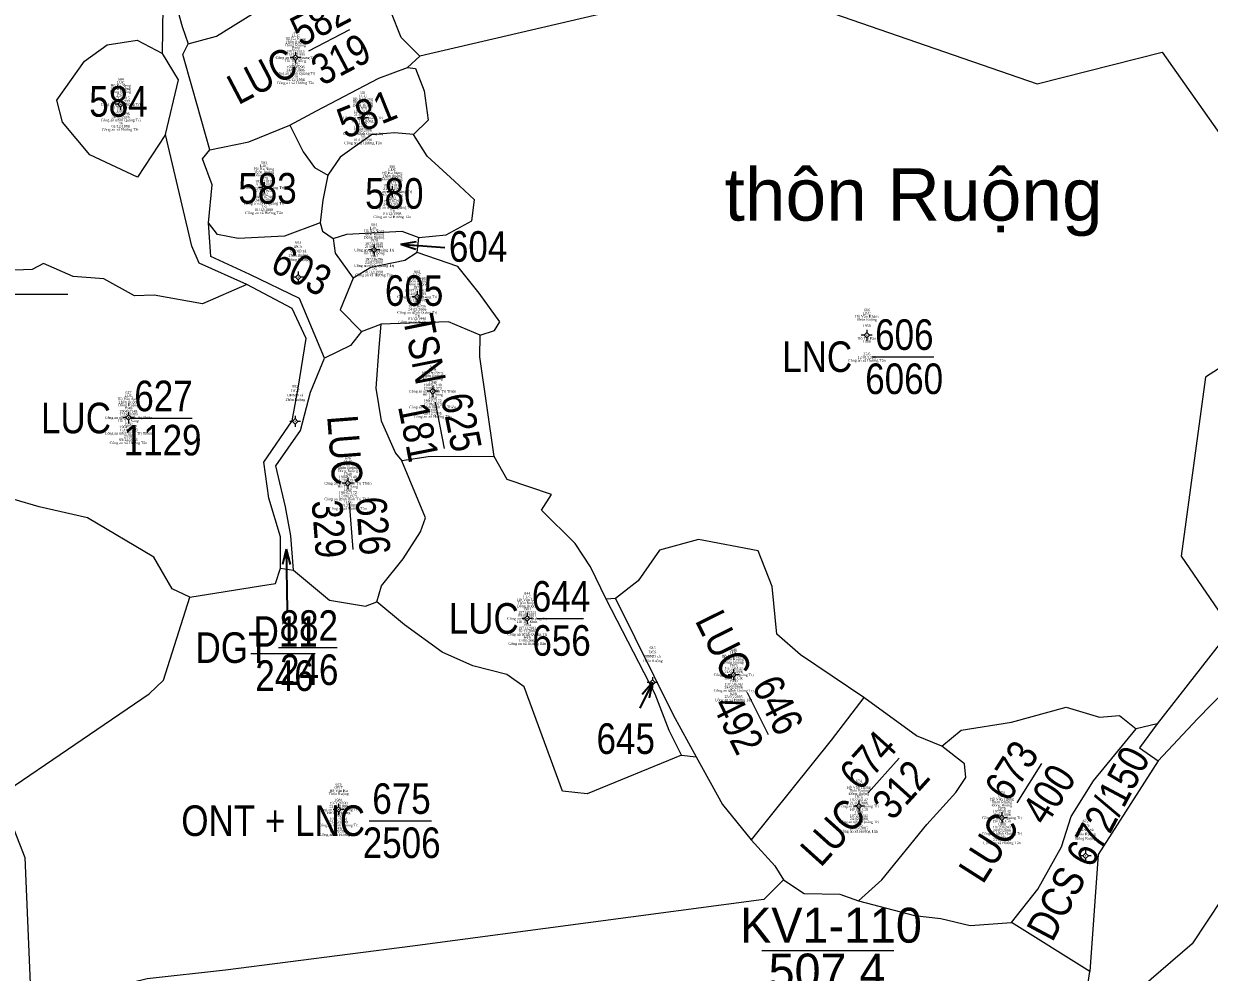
# Model space of a CAD drawing. Header units: metres. Extents: x 545779 to 547235, y 1841259 to 1843294.
# Drawn here: x 546400.9 to 546536.8, y 1842322.3 to 1842431 of the extents above; entities that cross this region are included whole.
import ezdxf
from ezdxf.enums import TextEntityAlignment as Align

# ---------------------------------------------------------------- set-up
doc = ezdxf.new("R2010")
doc.units = ezdxf.units.M
doc.header["$MEASUREMENT"] = 0
for name, color, linetype, lineweight in [('Level 10', 7, 'Continuous', 0), ('Level 11', 7, 'Continuous', 0), ('Level 13', 7, 'Continuous', 0), ('Level 14', 7, 'Continuous', 0), ('Level 15', 7, 'Continuous', 0), ('Level 18', 7, 'Continuous', 0), ('Level 23', 7, 'Continuous', 0), ('Level 31', 7, 'Continuous', 0), ('Level 60', 7, 'Continuous', 0), ('Level 8', 7, 'Continuous', 0)]:
    doc.layers.add(name, color=color, linetype=linetype, lineweight=lineweight)
doc.styles.add('Style-univcd', font='univcd.shx')
doc.styles.add('Style-Vnarial', font='Vnarial.shx')
doc.styles.add('Style-vnarialNarrowI', font='vnarialNarrowI.shx')
doc.styles.add('Style-Vntimei', font='Vntimei.shx')
doc.dimstyles.get("Standard").update_dxf_attribs({"dimtxt": 0.18, "dimasz": 0.18, "dimexe": 0.18, "dimexo": 0.0625, "dimgap": 0.09, "dimtad": 0, "dimtih": 1, "dimtoh": 1, "dimdec": 4, "dimzin": 0, "dimdsep": 46, "dimtxsty": 'Standard', "dimcen": 0.09, "dimadec": 0, "dimazin": 0, "dimtfac": 1, "dimtdec": 4, "dimtofl": 0, "dimtmove": 0, "dimatfit": 3, "dimfxl": 1, "dimtolj": 1, "dimtzin": 0, "dimarcsym": 0})

# ---------------------------------------------------------------- blocks, each defined once
blk = doc.blocks.new('N_THUA_802')
at = {"layer": 'Level 13', "color": 230, "linetype": 'Continuous', "lineweight": 0, "style": 'Style-vnarialNarrowI'}
blk.add_text('580', height=3.49998, dxfattribs=at).set_placement((0.134692, -0.00001), align=Align.MIDDLE_CENTER)
blk = doc.blocks.new('N_THUA_804')
at = {"layer": 'Level 13', "color": 230, "linetype": 'Continuous', "lineweight": 0, "style": 'Style-vnarialNarrowI'}
blk.add_text('581', height=3.49998, rotation=21.960564, dxfattribs=at).set_placement((0.279584, 0.114959), align=Align.MIDDLE_CENTER)
blk = doc.blocks.new('N_THUA_805')
at = {"layer": 'Level 13', "color": 230, "linetype": 'Continuous', "lineweight": 13, "flags": 128}
blk.add_lwpolyline([(-2.844788, 0.003285), (2.473585, -0.000326)], dxfattribs=at)
at = {"layer": 'Level 13', "color": 230, "linetype": 'Continuous', "lineweight": 0, "style": 'Style-vnarialNarrowI'}
blk.add_text('582', height=3.499987, rotation=359.999948, dxfattribs=at).set_placement((-0.062433, 0.776824), align=Align.CENTER)
blk.add_text('LUC ', height=3.499987, rotation=359.999948, dxfattribs=at).set_placement((-3.775329, -0.005503), align=Align.MIDDLE_RIGHT)
blk.add_text('319', height=3.499987, rotation=359.999948, dxfattribs=at).set_placement((-0.035133, -0.783036), align=Align.TOP_CENTER)
blk = doc.blocks.new('N_THUA_807')
at = {"layer": 'Level 13', "color": 230, "linetype": 'Continuous', "lineweight": 0, "style": 'Style-vnarialNarrowI'}
blk.add_text('583', height=3.49998, dxfattribs=at).set_placement((0.109485, -0.00001), align=Align.MIDDLE_CENTER)
blk = doc.blocks.new('N_THUA_809')
at = {"layer": 'Level 13', "color": 230, "linetype": 'Continuous', "lineweight": 0, "style": 'Style-vnarialNarrowI'}
blk.add_text('584', height=3.49998, dxfattribs=at).set_placement((0.107401, -0.00001), align=Align.MIDDLE_CENTER)
blk = doc.blocks.new('N_THUA_834')
at = {"layer": 'Level 13', "color": 230, "linetype": 'Continuous', "lineweight": 0, "style": 'Style-vnarialNarrowI'}
blk.add_text('603', height=3.49998, rotation=331.971917, dxfattribs=at).set_placement((0.099594, -0.046783), align=Align.MIDDLE_CENTER)
blk = doc.blocks.new('N_THUA_836')
at = {"layer": 'Level 13', "color": 230, "linetype": 'Continuous', "lineweight": 0, "style": 'Style-vnarialNarrowI'}
blk.add_text('604', height=3.49998, dxfattribs=at).set_placement((0.107401, -0.00001), align=Align.MIDDLE_CENTER)
blk = doc.blocks.new('TerminatorOpen_0.5')
at = {"color": 0, "linetype": 'ByBlock', "lineweight": -2}
for q in [(-1, 0.25), (-1, 0), (-1, -0.25)]:
    blk.add_line((0, 0), q, dxfattribs=at)
blk = doc.blocks.new('N_THUA_838')
at = {"layer": 'Level 13', "color": 230, "linetype": 'Continuous', "lineweight": 0, "style": 'Style-vnarialNarrowI'}
blk.add_text('605', height=3.49998, dxfattribs=at).set_placement((0.138831, -0.00001), align=Align.MIDDLE_CENTER)
blk = doc.blocks.new('N_THUA_839')
at = {"layer": 'Level 13', "color": 230, "linetype": 'Continuous', "lineweight": 13, "flags": 128}
blk.add_lwpolyline([(-2.61, 0), (4.47, 0)], dxfattribs=at)
at = {"layer": 'Level 13', "color": 230, "linetype": 'Continuous', "lineweight": 0, "style": 'Style-vnarialNarrowI'}
blk.add_text('606', height=3.49998, dxfattribs=at).set_placement((1.088779, 0.78), align=Align.CENTER)
blk.add_text('LNC ', height=3.49998, dxfattribs=at).set_placement((-3.771418, -0.00001), align=Align.MIDDLE_RIGHT)
blk.add_text('6060', height=3.49998, dxfattribs=at).set_placement((1.069544, -0.78002), align=Align.TOP_CENTER)
blk = doc.blocks.new('N_THUA_861')
at = {"layer": 'Level 13', "color": 230, "linetype": 'Continuous', "lineweight": 13, "flags": 128}
blk.add_lwpolyline([(-2.875059, 0.001948), (2.539697, 0.003705)], dxfattribs=at)
at = {"layer": 'Level 13', "color": 230, "linetype": 'Continuous', "lineweight": 0, "style": 'Style-vnarialNarrowI'}
blk.add_text('625', height=3.499974, rotation=359.999955, dxfattribs=at).set_placement((-0.0263, 0.780092), align=Align.CENTER)
blk.add_text('TSN ', height=3.499974, rotation=359.999955, dxfattribs=at).set_placement((-3.934972, 0.005994), align=Align.MIDDLE_RIGHT)
blk.add_text('181', height=3.499974, rotation=359.999955, dxfattribs=at).set_placement((0.135422, -0.773711), align=Align.TOP_CENTER)
blk = doc.blocks.new('N_THUA_862')
at = {"layer": 'Level 13', "color": 230, "linetype": 'Continuous', "lineweight": 13, "flags": 128}
blk.add_lwpolyline([(-2.838538, 0.001538), (2.537892, 0.001936)], dxfattribs=at)
at = {"layer": 'Level 13', "color": 230, "linetype": 'Continuous', "lineweight": 0, "style": 'Style-vnarialNarrowI'}
blk.add_text('626', height=3.49998, rotation=359.999949, dxfattribs=at).set_placement((0.01941, 0.785501), align=Align.CENTER)
blk.add_text('LUC ', height=3.49998, rotation=359.999949, dxfattribs=at).set_placement((-3.774724, 0.005507), align=Align.MIDDLE_RIGHT)
blk.add_text('329', height=3.49998, rotation=359.999949, dxfattribs=at).set_placement((-0.010826, -0.775047), align=Align.TOP_CENTER)
blk = doc.blocks.new('N_THUA_863')
at = {"layer": 'Level 13', "color": 230, "linetype": 'Continuous', "lineweight": 13, "flags": 128}
blk.add_lwpolyline([(-2.62, 0), (4.4, 0)], dxfattribs=at)
at = {"layer": 'Level 13', "color": 230, "linetype": 'Continuous', "lineweight": 0, "style": 'Style-vnarialNarrowI'}
blk.add_text('627', height=3.49998, dxfattribs=at).set_placement((1.129274, 0.78), align=Align.CENTER)
blk.add_text('LUC ', height=3.49998, dxfattribs=at).set_placement((-3.771418, -0.00001), align=Align.MIDDLE_RIGHT)
blk.add_text('1129', height=3.49998, dxfattribs=at).set_placement((1.028142, -0.78002), align=Align.TOP_CENTER)
blk = doc.blocks.new('N_THUA_881')
at = {"layer": 'Level 13', "color": 230, "linetype": 'Continuous', "lineweight": 13, "flags": 128}
blk.add_lwpolyline([(-2.83, 0), (2.53, 0)], dxfattribs=at)
at = {"layer": 'Level 13', "color": 230, "linetype": 'Continuous', "lineweight": 0, "style": 'Style-vnarialNarrowI'}
blk.add_text('644', height=3.49998, dxfattribs=at).set_placement((-0.042599, 0.78), align=Align.CENTER)
blk.add_text('LUC ', height=3.49998, dxfattribs=at).set_placement((-3.771418, -0.00001), align=Align.MIDDLE_RIGHT)
blk.add_text('656', height=3.49998, dxfattribs=at).set_placement((0.018779, -0.78002), align=Align.TOP_CENTER)
blk = doc.blocks.new('N_THUA_883')
at = {"layer": 'Level 13', "color": 230, "linetype": 'Continuous', "lineweight": 0, "style": 'Style-vnarialNarrowI'}
blk.add_text('645', height=3.49998, dxfattribs=at).set_placement((0.138831, -0.00001), align=Align.MIDDLE_CENTER)
blk = doc.blocks.new('N_THUA_884')
at = {"layer": 'Level 13', "color": 230, "linetype": 'Continuous', "lineweight": 13, "flags": 128}
blk.add_lwpolyline([(-2.844312, 0.002304), (2.535702, 0.005434)], dxfattribs=at)
at = {"layer": 'Level 13', "color": 230, "linetype": 'Continuous', "lineweight": 0, "style": 'Style-vnarialNarrowI'}
blk.add_text('646', height=3.499923, rotation=359.999897, dxfattribs=at).set_placement((0.013935, 0.78682), align=Align.CENTER)
blk.add_text('LUC ', height=3.499923, rotation=359.999897, dxfattribs=at).set_placement((-3.771401, 0.002936), align=Align.MIDDLE_RIGHT)
blk.add_text('492', height=3.499923, rotation=359.999897, dxfattribs=at).set_placement((-0.029353, -0.77561), align=Align.TOP_CENTER)
blk = doc.blocks.new('N_THUA_915')
at = {"layer": 'Level 13', "color": 230, "linetype": 'Continuous', "lineweight": 0, "style": 'Style-vnarialNarrowI'}
blk.add_text('DCS 672/150', height=3.499974, rotation=359.999954, dxfattribs=at).set_placement((0.13058, 0.001127), align=Align.MIDDLE_CENTER)
blk = doc.blocks.new('N_THUA_916')
at = {"layer": 'Level 13', "color": 230, "linetype": 'Continuous', "lineweight": 13, "flags": 128}
blk.add_lwpolyline([(-2.837766, 0.007672), (2.485729, 0.005367)], dxfattribs=at)
at = {"layer": 'Level 13', "color": 230, "linetype": 'Continuous', "lineweight": 0, "style": 'Style-vnarialNarrowI'}
blk.add_text('673', height=3.499974, rotation=359.99996, dxfattribs=at).set_placement((-0.068642, 0.784604), align=Align.CENTER)
blk.add_text('LUC ', height=3.499974, rotation=359.99996, dxfattribs=at).set_placement((-3.765447, 0.000546), align=Align.MIDDLE_RIGHT)
blk.add_text('400', height=3.499974, rotation=359.99996, dxfattribs=at).set_placement((-0.045737, -0.778149), align=Align.TOP_CENTER)
blk = doc.blocks.new('N_THUA_917')
at = {"layer": 'Level 13', "color": 230, "linetype": 'Continuous', "lineweight": 13, "flags": 128}
blk.add_lwpolyline([(-2.839384, -0.001823), (2.478145, -0.000734)], dxfattribs=at)
at = {"layer": 'Level 13', "color": 230, "linetype": 'Continuous', "lineweight": 0, "style": 'Style-vnarialNarrowI'}
blk.add_text('674', height=3.499981, rotation=359.999929, dxfattribs=at).set_placement((-0.07036, 0.773614), align=Align.CENTER)
blk.add_text('LUC ', height=3.499981, rotation=359.999929, dxfattribs=at).set_placement((-3.768709, -0.006281), align=Align.MIDDLE_RIGHT)
blk.add_text('312', height=3.499981, rotation=359.999929, dxfattribs=at).set_placement((-0.062196, -0.786793), align=Align.TOP_CENTER)
blk = doc.blocks.new('N_THUA_1137')
at = {"layer": 'Level 13', "color": 230, "linetype": 'Continuous', "lineweight": 13, "flags": 128}
blk.add_lwpolyline([(0, 0), (6.7, 0)], dxfattribs=at)
at = {"layer": 'Level 13', "color": 230, "linetype": 'Continuous', "lineweight": 0, "style": 'Style-vnarialNarrowI'}
blk.add_text('882', height=3.49998, dxfattribs=at).set_placement((3.467816, 0.78), align=Align.CENTER)
blk.add_text('882', height=3.49998, dxfattribs=at).set_placement((3.467816, 0.78), align=Align.CENTER)
blk.add_text('DGT ', height=3.49998, dxfattribs=at).set_placement((0.070438, -0.00001), align=Align.MIDDLE_RIGHT)
blk.add_text('246', height=3.49998, dxfattribs=at).set_placement((3.518779, -0.78002), align=Align.TOP_CENTER)
blk = doc.blocks.new('CENTRD')
at = {"layer": 'Level 11', "linetype": 'Continuous', "lineweight": 0}
h = blk.add_hatch(color=3, dxfattribs=at)
edge = h.paths.add_edge_path()
edge.add_arc((-0.0025, 0), 1.500056, 0, 360)
at = {"layer": 'Level 11', "color": 3, "linetype": 'Continuous', "lineweight": 0}
for p, q in [((-6.200231, 0), (-12.600469, 0)), ((0, 6.200231), (-6.200231, 0)), ((-6.200231, 0), (0, -6.200231)), ((0, 12.600469), (0, 6.200231)), ((6.200231, 0), (0, 6.200231)), ((0, -6.200231), (6.200231, 0)), ((12.400462, 0), (6.200231, 0)), ((0, -6.200231), (0, -12.600469))]:
    blk.add_line(p, q, dxfattribs=at)

msp = doc.modelspace()

# ---------------------------------------------------------------- linework, layer by layer
at = {"layer": 'Level 10', "color": 7, "linetype": 'Continuous', "lineweight": 0, "flags": 128}
for points in [[(546433.46, 1842452.17), (546420.95, 1842445.77), (546414.95, 1842442.96), (546414.1, 1842441.62), (546418.24, 1842433.72), (546419.09, 1842430.65), (546419.77, 1842428.69)], [(546416.83, 1842427.57), (546416.92, 1842432.97), (546411.87, 1842442.68), (546417.97, 1842445.4)], [(546446.31, 1842427.25), (546444.2, 1842429.39), (546440.63, 1842438.4)], [(546419.77, 1842428.69), (546423.05, 1842429.57), (546427.14, 1842432.1), (546439.73, 1842438.06)], [(546476.33, 1842434.31), (546446.31, 1842427.25)], [(546492.63, 1842432.54), (546517.07, 1842424.09), (546531.39, 1842427.71), (546550.99, 1842399.88)], [(546417.18, 1842418.29), (546413.97, 1842413.39), (546408.52, 1842415.95), (546405.37, 1842419.71), (546404.74, 1842422.23), (546407.9, 1842426.68), (546410.5, 1842428.58), (546413.93, 1842429.11), (546416.83, 1842427.57)], [(546417.18, 1842418.29), (546418.68, 1842424.57), (546416.83, 1842427.57)], [(546422.26, 1842416.55), (546420.28, 1842423.58), (546419.19, 1842427.46), (546419.77, 1842428.69)], [(546444.91, 1842425.98), (546446.31, 1842427.25)], [(546431.45, 1842419.36), (546434.5, 1842421), (546441.62, 1842424.74), (546444.91, 1842425.98)], [(546444.91, 1842425.98), (546445.82, 1842425.84), (546446.83, 1842423.3), (546447.3, 1842419.95), (546445.62, 1842418.31)], [(546422.26, 1842416.55), (546426.72, 1842417.47), (546431.45, 1842419.36)], [(546431.45, 1842419.36), (546432.98, 1842416.3), (546434.25, 1842414.51), (546435.78, 1842413.64)], [(546426.52, 1842401.1), (546421.06, 1842403.53), (546420.22, 1842405.51), (546417.18, 1842418.29)], [(546445.62, 1842418.31), (546443.41, 1842418.49), (546440.79, 1842418.24), (546437.19, 1842415.69), (546435.78, 1842413.64)], [(546446.23, 1842406.49), (546449.35, 1842406.8), (546452.28, 1842408.38), (546452.61, 1842410.82), (546450.31, 1842412.94), (546447.17, 1842415.81), (546445.62, 1842418.31)], [(546422.13, 1842408.17), (546422.53, 1842412.53), (546421.41, 1842415.5), (546422.26, 1842416.55)], [(546435.78, 1842413.64), (546435.2, 1842410.75), (546434.91, 1842408.15)], [(546435.42, 1842392.65), (546432.56, 1842399.48), (546426.84, 1842402.24), (546422.37, 1842404.31), (546422.13, 1842408.17)], [(546434.91, 1842408.15), (546430.83, 1842406.66), (546425.5, 1842406.37), (546423.14, 1842406.83), (546422.13, 1842408.17)], [(546434.91, 1842408.15), (546435.19, 1842407.2), (546436.39, 1842406.37)], [(546436.39, 1842406.37), (546437.98, 1842406.86), (546444.28, 1842407.23), (546446.23, 1842406.49)], [(546436.39, 1842406.37), (546436.61, 1842404.69), (546438.68, 1842401.81)], [(546446.03, 1842404.77), (546446.23, 1842406.49)], [(546446.03, 1842404.77), (546444.62, 1842403.84), (546440.73, 1842403.05), (546438.68, 1842401.81)], [(546453.23, 1842395.29), (546454.9, 1842395.83), (546455.51, 1842396.82), (546453.14, 1842400.1), (546450.7, 1842403.15), (546446.03, 1842404.77)], [(546426.52, 1842401.1), (546421.43, 1842398.88), (546415.9, 1842399.88), (546413.65, 1842399.8), (546410.14, 1842401.75), (546406.6, 1842402.02), (546403.21, 1842403.52), (546401.93, 1842402.83), (546397.93, 1842402.67)], [(546438.68, 1842401.81), (546437.2, 1842398.19), (546439.64, 1842395.71)], [(546430.37, 1842368.58), (546430.35, 1842372.2), (546429.04, 1842376.62), (546428.46, 1842380.74), (546431.72, 1842385.48), (546432.4, 1842389.23), (546433.31, 1842394.9), (546431.71, 1842398.37), (546426.52, 1842401.1)], [(546550.99, 1842399.88), (546536.33, 1842390.5), (546533.54, 1842369.97), (546539.28, 1842361.61)], [(546439.64, 1842395.71), (546441.85, 1842396.55)], [(546439.64, 1842395.71), (546438.38, 1842394.1), (546435.42, 1842392.65)], [(546431.86, 1842368.36), (546431.55, 1842372.32), (546430.92, 1842375.61), (546429.84, 1842380.34), (546432.66, 1842384.36), (546433.8, 1842388.75), (546435.42, 1842392.65)], [(546467.67, 1842365.04), (546465.87, 1842368.75), (546464.11, 1842371.44), (546460.27, 1842375.23), (546461.41, 1842377.02), (546456.35, 1842378.74), (546454.85, 1842381.39)], [(546441.41, 1842364.73), (546441.93, 1842366.57), (546444.42, 1842369.68), (546446.39, 1842372.76), (546446.98, 1842374.36), (546444.25, 1842380.9)], [(546419.99, 1842365.29), (546417.95, 1842366.21), (546415.87, 1842369.87), (546408.25, 1842374.38), (546402.71, 1842375.61), (546399.85, 1842376.45), (546395.17, 1842377.2), (546393.19, 1842376.3), (546391.16, 1842377.46)], [(546497.19, 1842353.76), (546489.96, 1842358.68), (546487.23, 1842361.05), (546486.71, 1842366.48), (546485.11, 1842370.6), (546478.26, 1842371.88), (546473.78, 1842370.65), (546471.35, 1842367.13), (546468.76, 1842365.12)], [(546419.99, 1842365.29), (546428.09, 1842366.57), (546429.81, 1842366.82), (546430.37, 1842368.58)], [(546430.37, 1842368.58), (546431.86, 1842368.36)], [(546431.86, 1842368.36), (546435.97, 1842364.94), (546440.11, 1842364.24), (546441.41, 1842364.73)], [(546398.3, 1842342.58), (546415.31, 1842354.21), (546416.97, 1842355.77), (546419.99, 1842365.29)], [(546468.76, 1842365.12), (546467.67, 1842365.04)], [(546476.31, 1842347.16), (546474.89, 1842349.99), (546473.28, 1842354.14), (546467.67, 1842365.04)], [(546468.76, 1842365.12), (546475.36, 1842351.79), (546478, 1842346.98)], [(546476.31, 1842347.16), (546465.5, 1842342.75), (546462.67, 1842343.04), (546458.27, 1842355), (546456.29, 1842356.4), (546452.41, 1842357.41), (546448.89, 1842358.97), (546444.58, 1842362.1), (546441.41, 1842364.73)], [(546539.28, 1842361.61), (546530.79, 1842350.76)], [(546497.19, 1842353.76), (546493.44, 1842348.89), (546484.29, 1842337.47)], [(546506.15, 1842348.2), (546503.22, 1842349.39), (546497.19, 1842353.76)], [(546506.15, 1842348.2), (546508.36, 1842350.04), (546514.13, 1842350.96), (546520.38, 1842352.67), (546524.21, 1842351.52), (546526.48, 1842351.7), (546528.41, 1842350.17)], [(546514.1, 1842327.98), (546517.15, 1842331.8), (546519.83, 1842336.67), (546520.94, 1842340.14), (546523.53, 1842344.21), (546528.41, 1842350.17)], [(546530.79, 1842350.76), (546528.41, 1842350.17)], [(546530.79, 1842350.76), (546528.78, 1842347.99), (546530.93, 1842346.53)], [(546496.57, 1842330.49), (546499.25, 1842332.89), (546504.42, 1842339.21), (546507.72, 1842342.87), (546508.87, 1842344.62), (546508.72, 1842346.16), (546506.15, 1842348.2)], [(546476.31, 1842347.16), (546478, 1842346.98)], [(546478, 1842346.98), (546481.01, 1842341.52), (546484.29, 1842337.47)], [(546398.3, 1842342.58), (546401.07, 1842335.43), (546401.8, 1842318.29)], [(546484.29, 1842337.47), (546487.02, 1842334.49), (546488, 1842332.89)], [(546488, 1842332.89), (546485.75, 1842330.64), (546445.5, 1842325.27), (546424.05, 1842322.53), (546415.09, 1842321.54), (546401.8, 1842318.29)], [(546488, 1842332.89), (546490.35, 1842331.32), (546494.46, 1842331.23), (546496.57, 1842330.49)], [(546496.57, 1842330.49), (546503, 1842328.81), (546506.03, 1842328.46), (546509.4, 1842327.63), (546514.1, 1842327.98)], [(546523.08, 1842322.36), (546514.1, 1842327.98)]]:
    msp.add_lwpolyline(points, dxfattribs=at)
at = {"layer": 'Level 13', "color": 230, "linetype": 'Continuous', "lineweight": 13, "flags": 128}
msp.add_lwpolyline([(546440.52, 1842339.66), (546447.65, 1842339.66)], dxfattribs=at)
at = {"layer": 'Level 14', "color": 2, "linetype": 'Continuous', "lineweight": 13, "flags": 128}
msp.add_lwpolyline([(546426.96, 1842358.83), (546434.35, 1842358.83)], dxfattribs=at)
at = {"layer": 'Level 23', "color": 12, "linetype": 'Continuous', "lineweight": 0, "flags": 128}
for points in [[(546433.46, 1842452.17), (546420.95, 1842445.77), (546414.95, 1842442.96), (546414.1, 1842441.62), (546418.24, 1842433.72), (546419.09, 1842430.65), (546419.77, 1842428.69)], [(546416.83, 1842427.57), (546416.92, 1842432.97), (546411.87, 1842442.68), (546417.97, 1842445.4)], [(546417.18, 1842418.29), (546418.68, 1842424.57), (546416.83, 1842427.57)], [(546422.26, 1842416.55), (546420.28, 1842423.58), (546419.19, 1842427.46), (546419.77, 1842428.69)], [(546426.52, 1842401.1), (546421.06, 1842403.53), (546420.22, 1842405.51), (546417.18, 1842418.29)], [(546422.13, 1842408.17), (546422.53, 1842412.53), (546421.41, 1842415.5), (546422.26, 1842416.55)], [(546435.42, 1842392.65), (546432.56, 1842399.48), (546426.84, 1842402.24), (546422.37, 1842404.31), (546422.13, 1842408.17)], [(546430.37, 1842368.58), (546430.35, 1842372.2), (546429.04, 1842376.62), (546428.46, 1842380.74), (546431.72, 1842385.48), (546432.4, 1842389.23), (546433.31, 1842394.9), (546431.71, 1842398.37), (546426.52, 1842401.1)], [(546431.86, 1842368.36), (546431.55, 1842372.32), (546430.92, 1842375.61), (546429.84, 1842380.34), (546432.66, 1842384.36), (546433.8, 1842388.75), (546435.42, 1842392.65)], [(546430.37, 1842368.58), (546431.86, 1842368.36)], [(546488, 1842332.89), (546485.75, 1842330.64), (546445.5, 1842325.27), (546424.05, 1842322.53), (546415.09, 1842321.54), (546401.8, 1842318.29)], [(546488, 1842332.89), (546490.35, 1842331.32), (546494.46, 1842331.23), (546496.57, 1842330.49)], [(546496.57, 1842330.49), (546503, 1842328.81), (546506.03, 1842328.46), (546509.4, 1842327.63), (546514.1, 1842327.98)], [(546523.08, 1842322.36), (546514.1, 1842327.98)], [(546527.64, 1842319.37), (546524.58, 1842317.36), (546522.52, 1842318.6), (546523.08, 1842322.36)]]:
    msp.add_lwpolyline(points, dxfattribs=at)
at = {"layer": 'Level 31', "color": 4, "linetype": 'Continuous', "lineweight": 0, "flags": 128}
for points in [[(546441.85, 1842396.55), (546441.62, 1842393.89), (546441.3, 1842389.24), (546441.9, 1842385.47), (546443.55, 1842381.77), (546444.25, 1842380.9)], [(546453.23, 1842395.29), (546449.63, 1842396.81), (546441.85, 1842396.55)], [(546454.85, 1842381.39), (546453.2, 1842392.82), (546453.23, 1842395.29)], [(546454.85, 1842381.39), (546447.29, 1842381.35), (546444.25, 1842380.9)], [(546530.93, 1842346.53), (546535.42, 1842351.32), (546541.9, 1842357.94), (546545.52, 1842361.56), (546550.81, 1842364.98)], [(546691.68, 1842315.6), (546685.23, 1842311.05), (546680.96, 1842308.59), (546662.39, 1842294.64), (546639.58, 1842286.64), (546607.83, 1842283.5), (546583.46, 1842296.37), (546578.58, 1842305.01), (546579.09, 1842320.64), (546583.86, 1842329.4), (546583.63, 1842335.45), (546591.59, 1842341.84), (546596.15, 1842350.52), (546589.15, 1842351.07), (546583.53, 1842352.66), (546575.7, 1842359.31), (546565.82, 1842364.23), (546549.27, 1842355.46), (546538.09, 1842339.7), (546538.24, 1842330.75), (546534.8, 1842325.53), (546527.64, 1842319.37)], [(546530.93, 1842346.53), (546524.06, 1842335.77), (546523.08, 1842322.36)], [(546527.64, 1842319.37), (546524.58, 1842317.36), (546522.52, 1842318.6), (546523.08, 1842322.36)]]:
    msp.add_lwpolyline(points, dxfattribs=at)
at = {"layer": 'Level 60', "color": 7, "linetype": 'Continuous', "lineweight": 0, "flags": 128}
msp.add_lwpolyline([(546394, 1842400), (546406, 1842400)], dxfattribs=at)
at = {"layer": 'Level 8', "color": 5, "linetype": 'Continuous', "lineweight": 13}
msp.add_line((546485.51, 1842324.8), (546500.64, 1842324.8), dxfattribs=at)

# ---------------------------------------------------------------- block references
at = {"layer": 'Level 11', "color": 3, "linetype": 'Continuous', "lineweight": 0, "xscale": 0.049998, "yscale": 0.049998, "zscale": 0.049998}
for p in [(546432.09, 1842427.1), (546412.05, 1842421.75), (546439.8, 1842420.2), (546428.48, 1842412.2), (546443.17, 1842411.74), (546441.08, 1842405.07), (546432.4, 1842401.95), (546446.03, 1842399.7), (546497.54, 1842395.29), (546447.8, 1842388.86), (546412.94, 1842385.85), (546432.05, 1842385.42), (546438.08, 1842378.32), (546458.63, 1842362.83), (546482.28, 1842356.38), (546472.99, 1842355.48), (546496.63, 1842341.33), (546437.02, 1842340.95), (546513.01, 1842340), (546522.61, 1842335.63)]:
    msp.add_blockref('CENTRD', p, dxfattribs=at)
at = {"layer": 'Level 13', "color": 230, "linetype": 'Continuous', "lineweight": 0}
for name, p, xscale, yscale, zscale, rotation in [('N_THUA_805', (546436.13, 1842429.18), 0.999998, 0.999998, 0.999998, 27.712141), ('N_THUA_861', (546448.63, 1842384.81), 1.000002, 1.000002, 1.000002, 281.270584), ('N_THUA_884', (546485.09, 1842351.81), 0.999999, 0.999999, 0.999999, 296.341209), ('N_THUA_916', (546516.28, 1842344.1), 1.000002, 1.000002, 1.000002, 57.528849), ('N_THUA_915', (546522.84, 1842336.97), 1.000002, 1.000002, 1.000002, 61.997965)]:
    msp.add_blockref(name, p, dxfattribs=dict(at, xscale=xscale, yscale=yscale, zscale=zscale, rotation=rotation))
for name, p in [('N_THUA_809', (546411.69, 1842422.08)), ('N_THUA_804', (546439.96, 1842420.52)), ('N_THUA_807', (546428.77, 1842412.13)), ('N_THUA_802', (546443.27, 1842411.54)), ('N_THUA_836', (546452.9, 1842405.46)), ('N_THUA_834', (546432.69, 1842402.8)), ('N_THUA_838', (546445.54, 1842400.41)), ('N_THUA_839', (546500.75, 1842392.83)), ('N_THUA_863', (546415.83, 1842385.8)), ('N_THUA_881', (546462.55, 1842362.84)), ('N_THUA_1137', (546430.14, 1842359.49)), ('N_THUA_883', (546469.78, 1842349.06))]:
    msp.add_blockref(name, p, dxfattribs=at)
for name, p, rotation in [('N_THUA_862', (546438.45, 1842373.27), 274.476199), ('N_THUA_917', (546499.59, 1842344.97), 47.961008)]:
    msp.add_blockref(name, p, dxfattribs=dict(at, rotation=rotation))
at = {"layer": 'Level 13', "color": 230, "linetype": 'Continuous', "lineweight": 13, "xscale": 1.75, "yscale": 1.75, "zscale": 1.75, "rotation": 63.434949}
msp.add_blockref('TerminatorOpen_0.5', (546472.99, 1842355.48), dxfattribs=at)

# ---------------------------------------------------------------- texts
at = {"layer": 'Level 13', "color": 230, "linetype": 'Continuous', "lineweight": 0, "style": 'Style-vnarialNarrowI'}
msp.add_text('675', height=3.5, dxfattribs=at).set_placement((546444.23, 1842340.44), align=Align.CENTER)
msp.add_text('ONT + LNC', height=3.5, dxfattribs=at).set_placement((546440.05, 1842339.66), align=Align.MIDDLE_RIGHT)
msp.add_text('2506', height=3.5, dxfattribs=at).set_placement((546444.25, 1842338.88), align=Align.TOP_CENTER)
at = {"layer": 'Level 14', "color": 2, "linetype": 'Continuous', "lineweight": 0, "style": 'Style-vnarialNarrowI'}
msp.add_text('D11', height=3.5, dxfattribs=at).set_placement((546430.96, 1842359.59), align=Align.CENTER)
msp.add_text('246', height=3.5, dxfattribs=at).set_placement((546430.83, 1842358.03), align=Align.TOP_CENTER)
at = {"layer": 'Level 15', "color": 3, "linetype": 'Continuous', "lineweight": 0, "char_height": 0.3, "attachment_point": 5, "line_spacing_factor": 0.72, "style": 'Style-Vntimei'}
for s, insert in [('582\\PLUC\\PHå Ka Neng\\PTh«n Ruéng\\P§ång Ruéng\\P1978\\P197121815\\P21/09/1999\\PC«ng an t∅nh Qu¶ng TrÞ\\PHå ThÞ B«ng\\P1982\\P197236296\\P24/02/2006\\PC«ng an t∅nh Qu¶ng TrÞ\\P7/6\\P01/12/1998\\PC«ng an x· H\xadíng T©n\\P', (546432.09, 1842427.05)), ('584\\PLUC\\PHå Ka Neng\\PTh«n Ruéng\\P§ång Ruéng\\P1978\\P197121815\\P21/09/1999\\PC«ng an t∅nh Qu¶ng TrÞ\\PHå ThÞ B«ng\\P1982\\P197236296\\P24/02/2006\\PC«ng an t∅nh Qu¶ng TrÞ\\P7/6\\P01/12/1998\\PC«ng an x· H\xadíng T©n\\P', (546412.05, 1842421.7)), ('581\\PLUC\\PHå Ka Neng\\PTh«n Ruéng\\P§ång Ruéng\\P1978\\P197121815\\P21/09/1999\\PC«ng an t∅nh Qu¶ng TrÞ\\PHå ThÞ B«ng\\P1982\\P197236296\\P24/02/2006\\PC«ng an t∅nh Qu¶ng TrÞ\\P7/6\\P01/12/1998\\PC«ng an x· H\xadíng T©n\\P', (546439.8, 1842420.15)), ('583\\PLUC\\PHå Ka Neng\\PTh«n Ruéng\\P§ång Ruéng\\P1978\\P197121815\\P21/09/1999\\PC«ng an t∅nh Qu¶ng TrÞ\\PHå ThÞ B«ng\\P1982\\P197236296\\P24/02/2006\\PC«ng an t∅nh Qu¶ng TrÞ\\P7/6\\P01/12/1998\\PC«ng an x· H\xadíng T©n\\P', (546428.48, 1842412.15)), ('580\\PLUC\\PHå Ka Neng\\PTh«n Ruéng\\P§ång Ruéng\\P1978\\P197121815\\P21/09/1999\\PC«ng an t∅nh Qu¶ng TrÞ\\PHå ThÞ B«ng\\P1982\\P197236296\\P24/02/2006\\PC«ng an t∅nh Qu¶ng TrÞ\\P7/6\\P01/12/1998\\PC«ng an x· H\xadíng T©n\\P', (546443.17, 1842411.69)), ('604\\PLUC\\PHå Ka Neng\\PTh«n Ruéng\\P§ång Ruéng\\P1978\\P197121815\\P21/09/1999\\PC«ng an t∅nh Qu¶ng TrÞ\\PHå ThÞ B«ng\\P1982\\P197236296\\P24/02/2006\\PC«ng an t∅nh Qu¶ng TrÞ\\P7/6\\P01/12/1998\\PC«ng an x· H\xadíng T©n\\P', (546441.08, 1842405.02)), ('605\\PLUC\\PHå Ka Neng\\PTh«n Ruéng\\P§ång Ruéng\\P1978\\P197121815\\P21/09/1999\\PC«ng an t∅nh Qu¶ng TrÞ\\PHå ThÞ B«ng\\P1982\\P197236296\\P24/02/2006\\PC«ng an t∅nh Qu¶ng TrÞ\\P7/6\\P01/12/1998\\PC«ng an x· H\xadíng T©n\\P', (546446.03, 1842399.65)), ('606\\PLNC\\PHå V¨n Kh©m\\PTh«n Ruéng\\P \\P1958\\P \\P \\P \\PHå ThÞ P¨n\\P1968\\P \\P \\P \\P25/6\\P12/01/1998\\PC«ng an x· H\xadíng T©n\\P', (546497.54, 1842395.24)), ('625\\PTSN\\PHå V¨n Sang\\PTh«n Ruéng\\P§ång Ruéng\\P1948\\P190457148\\P17/06/1979\\PC«ng an t∅nh B×nh TrÞ Thiªn\\PHå ThÞ S¸ng\\P1950\\P190457172\\P17/06/1979\\PC«ng an t∅nh B×nh TrÞ Thiªn\\P23/06\\P09/12/2005\\PC«ng an x· H\xadíng T©n\\P', (546447.8, 1842388.81)), ('627\\PLUC\\PHå V¨n Sang\\PTh«n Ruéng\\P§ång Ruéng\\P1948\\P190457148\\P17/06/1979\\PC«ng an t∅nh B×nh TrÞ Thiªn\\PHå ThÞ S¸ng\\P1950\\P190457172\\P17/06/1979\\PC«ng an t∅nh B×nh TrÞ Thiªn\\P23/06\\P09/12/2005\\PC«ng an x· H\xadíng T©n\\P', (546412.94, 1842385.8)), ('626\\PLUC\\PHå V¨n Sang\\PTh«n Ruéng\\P§ång Ruéng\\P1948\\P190457148\\P17/06/1979\\PC«ng an t∅nh B×nh TrÞ Thiªn\\PHå ThÞ S¸ng\\P1950\\P190457172\\P17/06/1979\\PC«ng an t∅nh B×nh TrÞ Thiªn\\P23/06\\P09/12/2005\\PC«ng an x· H\xadíng T©n\\P', (546438.08, 1842378.27)), ('644\\PLUC\\PHå V¨n Cha\\PTh«n Ruéng\\P§ång Ruéng\\P1981\\P197159325\\P09/08/2001\\PC«ng an t∅nh Qu¶ng TrÞ\\PHå ThÞ Kinh\\P1984\\P197132983\\P16/11/2000\\PC«ng an t∅nh Qu¶ng TrÞ\\P64/6\\P17/06/2005\\PC«ng an x· H\xadíng T©n\\P', (546458.63, 1842362.78)), ('646\\PLUC\\PHå V¨n Th¾ng\\PTh«n Ruéng\\P§ång Ruéng\\P1975\\P197236142\\P21/02/2006\\PC«ng an t∅nh Qu¶ng TrÞ\\PHå ThÞ CÊt\\P1980\\P197236243\\P24/02/2006\\PC«ng an t∅nh Qu¶ng TrÞ\\P62/6\\P23/05/2005\\PC«ng an x· H\xadíng T©n\\P', (546482.28, 1842356.33)), ('675\\PONT\\PHå V¨n Ka\\PTh«n Ruéng\\P \\P1981\\P197121830\\P21/09/1999\\PC«ng an t∅nh Qu¶ng TrÞ\\PHå ThÞ H\xad¬ng\\P1983\\P197121831\\P21/09/1999\\PC«ng an t∅nh Qu¶ng TrÞ\\P54/6\\P16/08/2004\\PC«ng an x· H\xadíng T©n\\P', (546437.02, 1842340.9)), ('674\\PLUC\\PHå V¨n Th¾ng\\PTh«n Ruéng\\P§ång Ruéng\\P1975\\P197236142\\P21/02/2006\\PC«ng an t∅nh Qu¶ng TrÞ\\PHå ThÞ CÊt\\P1980\\P197236243\\P24/02/2006\\PC«ng an t∅nh Qu¶ng TrÞ\\P62/6\\P23/05/2005\\PC«ng an x· H\xadíng T©n\\P', (546496.63, 1842341.28)), ('673\\PLUC\\PHå V¨n Th¾ng\\PTh«n Ruéng\\P§ång Ruéng\\P1975\\P197236142\\P21/02/2006\\PC«ng an t∅nh Qu¶ng TrÞ\\PHå ThÞ CÊt\\P1980\\P197236243\\P24/02/2006\\PC«ng an t∅nh Qu¶ng TrÞ\\P62/6\\P23/05/2005\\PC«ng an x· H\xadíng T©n\\P', (546513.01, 1842339.95))]:
    msp.add_mtext(s, dxfattribs=dict(at, insert=insert))
at = {"layer": 'Level 15', "color": 3, "linetype": 'Continuous', "lineweight": 0, "char_height": 0.3, "attachment_point": 5, "style": 'Style-Vntimei'}
for s, insert in [('603\\PDCS\\PUBND x·\\PTh«n Ruéng\\P§ång Ruéng\\P \\P \\P \\P \\P \\P \\P \\P \\P \\P \\P \\P \\P', (546432.4, 1842401.9)), ('882\\PDGT\\PUBND x·\\PTh«n Ruéng\\P \\P \\P \\P \\P \\P \\P \\P \\P \\P \\P \\P \\P \\P', (546432.05, 1842385.37)), ('645\\PDCS\\PUBND x·\\PTh«n Ruéng\\P \\P \\P \\P \\P \\P \\P \\P \\P \\P \\P \\P \\P \\P', (546472.99, 1842355.43)), ('672\\PDCS\\PUBND x·\\PTh«n Ruéng\\P§ång Ruéng\\P \\P \\P \\P \\P \\P \\P \\P \\P \\P \\P \\P \\P', (546522.61, 1842335.58))]:
    msp.add_mtext(s, dxfattribs=dict(at, insert=insert))
at = {"layer": 'Level 18', "color": 7, "linetype": 'Continuous', "lineweight": 0, "style": 'Style-Vnarial'}
msp.add_text('th«n Ruéng', height=6, dxfattribs=at).set_placement((546502.9, 1842411.42), align=Align.MIDDLE_CENTER)
at = {"layer": 'Level 8', "color": 230, "linetype": 'Continuous', "lineweight": 0, "style": 'Style-univcd'}
msp.add_text('KV1-110', height=4, dxfattribs=at).set_placement((546493.44, 1842325.68), align=Align.CENTER)
at = {"layer": 'Level 8', "color": 5, "linetype": 'Continuous', "lineweight": 0, "style": 'Style-univcd'}
msp.add_text('507.4', height=4, dxfattribs=at).set_placement((546492.98, 1842324.43), align=Align.TOP_CENTER)

# ---------------------------------------------------------------- leaders
at = {"layer": 'Level 13', "color": 230, "linetype": 'Continuous', "lineweight": 13}
for points in [[(546444.16, 1842405.72), (546449.21, 1842405.33)], [(546431.02, 1842370.76), (546431.13, 1842363.76)], [(546472.99, 1842355.48), (546471.53, 1842352.56)]]:
    msp.add_leader(points, dimstyle='Standard', override={"dimtxt": 1.75, "dimasz": 1.75, "dimgap": 0, "dimtxsty": 'Style-Vntimei', "dimldrblk": 'TerminatorOpen_0.5'}, dxfattribs=at)

doc.saveas('drawing.dxf')
